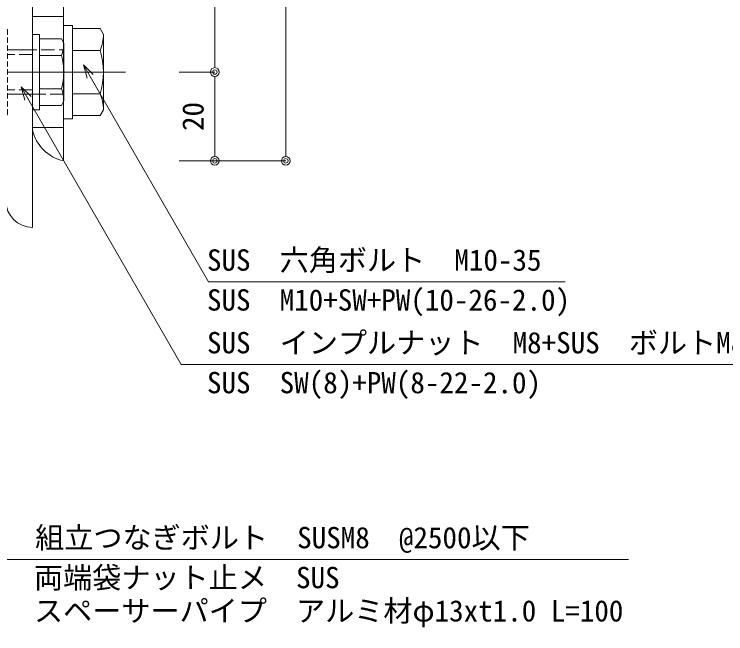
# Model space of a CAD drawing. Units: millimetres on the paper. Extents: x -401 to 401, y -279 to 279.
# Drawn here: x 210.9 to 291.1, y 112 to 181.8 of the extents above; entities that cross this region are included whole.
import ezdxf
from ezdxf.enums import TextEntityAlignment as Align

# ---------------------------------------------------------------- set-up
doc = ezdxf.new("R2010")
doc.units = ezdxf.units.MM
for name, pattern in [('DASHED1', [1.8, 1.2, -0.6]), ('DASHED3', [4, 3, -1]), ('LONG_CHAIN', [21, 18, -1, 1, -1])]:
    doc.linetypes.add(name, pattern=pattern)
for name, color, linetype, lineweight in [('0-B_A-B03-文字_書込_小', 7, 'Continuous', 9), ('0-C_0', 1, 'Continuous', 9), ('0-E_0-A11-寸法_詳細', 5, 'Continuous', 9), ('1-0_A-C05-見え掛り_細線', 1, 'Continuous', 9), ('1-1_A-D09-金物_鋼材', 4, 'Continuous', 9)]:
    doc.layers.add(name, color=color, linetype=linetype, lineweight=lineweight)
doc.layers.add('1-2_A-D03-鉄骨', color=7, linetype='Continuous')
doc.styles.add('ＭＳ ゴシック', font='')
doc.styles.get('ＭＳ ゴシック').set_extended_font_data('MS Gothic')

# ---------------------------------------------------------------- blocks, each defined once
blk = doc.blocks.new('G$CBF58326A')
at = {"layer": '0-C_0', "color": 7}
for p, q in [((6, 14.5), (6, 59)), ((59, 6), (14.5, 6))]:
    blk.add_line(p, q, dxfattribs=at)
blk.add_lwpolyline([(0, 65), (0, 0), (65, 0)], dxfattribs=at)
for centre, radius, start, end in [((0, 59), 6, 0, 90), ((14.5, 14.5), 8.5, 180, 270), ((59, 0), 6, 0, 90)]:
    blk.add_arc(centre, radius, start, end, dxfattribs=at)
blk = doc.blocks.new('インプルナットM8＋ボルト')
at = {"layer": '0-C_0', "linetype": 'LONG_CHAIN'}
blk.add_line((0, -32.522), (0, 12.1), dxfattribs=at)
at = {"layer": '0-C_0', "color": 7, "linetype": 'DASHED3'}
for p, q in [((-4, 0), (-4, -24.323)), ((4, 0), (4, -24.323)), ((-4, -24.323), (-3.323, -25)), ((-4, -24.323), (4, -24.323)), ((3.323, -25), (-3.323, -25)), ((3.323, -25), (4, -24.323))]:
    blk.add_line(p, q, dxfattribs=at)
at = {"layer": '1-1_A-D09-金物_鋼材', "color": 3}
for p, q in [((-6.495, 7.1), (-7.5, 6.52)), ((-7.5, 6.52), (-7.5, 1.6)), ((-6.495, 7.1), (6.495, 7.1)), ((-3.75, 6.52), (-3.75, 1.6)), ((3.75, 6.52), (3.75, 1.6)), ((6.495, 7.1), (7.5, 6.52)), ((7.5, 6.52), (7.5, 1.6)), ((-8.5, 1.6), (8.5, 1.6)), ((-8.5, 1.6), (-8.5, 0)), ((-8.5, 0), (8.5, 0)), ((8.5, 1.6), (8.5, 0))]:
    blk.add_line(p, q, dxfattribs=at)
at = {"layer": '1-1_A-D09-金物_鋼材', "linetype": 'DASHED1'}
for p, q in [((-9.625, -6), (-9.625, -5.625)), ((9.625, -5.625), (-9.625, -5.625)), ((9.625, -6), (-9.625, -6)), ((-5.875, -10), (-5.875, -6)), ((5.875, -10), (5.875, -6)), ((9.625, -6), (9.625, -5.625)), ((-6.25, -13.75), (-6.25, -10)), ((-5.875, -16), (-5.875, -10.375)), ((5.875, -10.375), (-5.875, -10.375)), ((5.875, -16), (5.875, -10.375)), ((-5.875, -13.75), (-6.25, -13.75)), ((6.25, -13.75), (5.875, -13.75)), ((5.875, -16), (-5.875, -16))]:
    blk.add_line(p, q, dxfattribs=at)
blk.add_lwpolyline([(6.25, -13.75), (6.25, -10), (-6.25, -10)], dxfattribs=at)
at = {"layer": '1-1_A-D09-金物_鋼材', "color": 3}
for centre, radius, start, end in [((-6.495, 0.315), 6.785, 66.13559, 90), ((0, -5.311), 12.411, 72.41246, 107.58754), ((6.495, 0.315), 6.785, 90, 113.86441)]:
    blk.add_arc(centre, radius, start, end, dxfattribs=at)
blk = doc.blocks.new('SD_Angle_100x75x7_BL')
at = {"layer": '0-C_0', "color": 7}
for p, q in [((0, 0), (0, 100)), ((7, 93), (7, 14)), ((14, 7), (68, 7)), ((75, 0), (0, 0))]:
    blk.add_line(p, q, dxfattribs=at)
for centre, start, end in [((-1.962, 91.038), 12.3501, 77.6499), ((15.962, 15.962), 192.3501, 257.6499), ((66.038, -1.962), 12.3501, 77.6499)]:
    blk.add_arc(centre, 9.175, start, end, dxfattribs=at)
blk = doc.blocks.new('G$CC92C3874')
at = {"layer": '0-C_0', "linetype": 'LONG_CHAIN'}
blk.add_line((0, 14), (0, -37), dxfattribs=at)
at = {"layer": '0-C_0', "color": 7}
for p, q in [((-8.487, 9), (-9.8, 8.242)), ((-9.8, 2), (-9.8, 8.242)), ((-8.487, 9), (8.487, 9)), ((-4.9, 8.242), (-4.9, 2)), ((4.9, 8.242), (4.9, 2)), ((8.487, 9), (9.8, 8.242)), ((9.8, 2), (9.8, 8.242)), ((-9.8, -15), (-9.8, -22.242)), ((-4.9, -22.242), (-4.9, -15)), ((4.9, -22.242), (4.9, -15)), ((9.8, -15), (9.8, -22.242)), ((-8.487, -23), (-9.8, -22.242)), ((8.487, -23), (9.8, -22.242)), ((-8.487, -23), (8.487, -23)), ((-5, -34.188), (-5, -23)), ((5, -34.188), (5, -23)), ((-5, -34.188), (-4.188, -35)), ((-5, -34.188), (5, -34.188)), ((4.188, -35), (-4.188, -35)), ((4.188, -35), (5, -34.188))]:
    blk.add_line(p, q, dxfattribs=at)
at = {"layer": '0-C_0', "color": 7, "linetype": 'DASHED3'}
for p, q in [((-5, -13), (-5, 0)), ((5, 0), (5, -13))]:
    blk.add_line(p, q, dxfattribs=at)
at = {"layer": '0-C_0', "color": 7}
for points in [[(-10.5, 0), (-10.5, 2), (10.5, 2)], [(-10.5, 0), (10.5, 0), (10.5, 2)], [(-10.5, -13), (-10.5, -15), (10.5, -15)], [(-10.5, -13), (10.5, -13), (10.5, -15)]]:
    blk.add_lwpolyline(points, dxfattribs=at)
for centre, radius, start, end in [((-8.487, 0.134), 8.866, 66.13493, 89.99998), ((0, -7.216), 16.216, 72.41194, 107.58806), ((8.487, 0.134), 8.866, 90.00002, 113.86507), ((-8.487, -14.134), 8.866, 270.00002, 293.86507), ((0, -6.784), 16.216, 252.41194, 287.58806), ((8.487, -14.134), 8.866, 246.13493, 269.99998)]:
    blk.add_arc(centre, radius, start, end, dxfattribs=at)
blk = doc.blocks.new('G$C84EC53BB')
at = {"layer": '1-0_A-C05-見え掛り_細線'}
for p, q in [((-7, -67.5), (0, -67.5)), ((-13, -75), (-7, -75)), ((-13, -85), (-7, -85)), ((-7, -92.5), (0, -92.5))]:
    blk.add_line(p, q, dxfattribs=at)
at = {"layer": '1-0_A-C05-見え掛り_細線', "rotation": 180}
blk.add_blockref('SD_Angle_100x75x7_BL', (0, 0), dxfattribs=at)
at = {"layer": '1-1_A-D09-金物_鋼材', "xscale": -1, "rotation": 270}
blk.add_blockref('インプルナットM8＋ボルト', (-7, -80), dxfattribs=at)
at = {"layer": '1-1_A-D09-金物_鋼材', "rotation": 270}
blk.add_blockref('G$CC92C3874', (0, -80), dxfattribs=at)
at = {"layer": '1-2_A-D03-鉄骨', "xscale": -1, "rotation": 90}
blk.add_blockref('G$CBF58326A', (-7, -50), dxfattribs=at)
blk = doc.blocks.new('_Dot')
at = {"layer": '0-C_0', "color": 7}
blk.add_line((-0.5, 0), (-1, 0), dxfattribs=at)
for radius in [0.5, 0.25]:
    blk.add_circle((0, 0), radius, dxfattribs=at)
blk = doc.blocks.new('_Open30')
at = {"layer": '0-C_0', "color": 7}
blk.add_line((0, 0), (-1, 0), dxfattribs=at)
blk.add_lwpolyline([(-1, 0.2679), (0, 0), (-1, -0.2679)], dxfattribs=at)

msp = doc.modelspace()

# ---------------------------------------------------------------- linework, layer by layer
at = {"layer": '0-B_A-B03-文字_書込_小'}
for points in [[(219.468, 174.842), (232.798, 151.683), (272.966, 151.683)], [(212.455, 172.359), (229.717, 142.369), (297.36, 142.369)], [(186.121, 112.026), (190.94, 120.4), (280.112, 120.4)]]:
    msp.add_lwpolyline(points, dxfattribs=at)
at = {"layer": '0-E_0-A11-寸法_詳細'}
for p, q in [((233.507, 176.323), (233.507, 214.323)), ((241.507, 214.323), (241.507, 166.323)), ((229.507, 175.323), (233.507, 175.323)), ((229.507, 175.323), (233.507, 175.323)), ((233.507, 166.323), (233.507, 174.323)), ((229.507, 165.323), (233.507, 165.323)), ((229.507, 165.323), (241.507, 165.323))]:
    msp.add_line(p, q, dxfattribs=at)

# ---------------------------------------------------------------- block references
at = {"layer": '0-B_A-B03-文字_書込_小', "xscale": 1.5, "yscale": 1.5, "rotation": 119.92427}
for p in [(218.72, 176.142), (211.706, 173.659)]:
    msp.add_blockref('_Open30', p, dxfattribs=at)
at = {"layer": '0-E_0-A11-寸法_詳細'}
for p, rotation in [((233.507, 175.323), 270), ((233.507, 175.323), 90), ((233.507, 165.323), 270), ((241.507, 165.323), 270)]:
    msp.add_blockref('_Dot', p, dxfattribs=dict(at, rotation=rotation))
at = {"layer": '1-1_A-D09-金物_鋼材', "xscale": 0.5, "yscale": 0.5}
msp.add_blockref('G$C84EC53BB', (216.464, 215.323), dxfattribs=at)

# ---------------------------------------------------------------- texts
at = {"layer": '0-B_A-B03-文字_書込_小', "style": 'ＭＳ ゴシック'}
for s, p in [('SUS\u3000六角ボルト\u3000M10-35', (232.627, 152.221)), ('SUS\u3000M10+SW+PW(10-26-2.0)', (232.627, 147.721)), ('SUS\u3000インプルナット\u3000M8+SUS\u3000ボルトM8-25', (232.627, 142.906)), ('SUS\u3000SW(8)+PW(8-22-2.0)', (232.627, 138.406)), ('組立つなぎボルト\u3000SUSM8\u3000@2500以下', (213.265, 120.937)), ('両端袋ナット止メ\u3000SUS', (213.138, 116.437)), ('スペーサーパイプ\u3000アルミ材φ13xt1.0 L=100', (213.138, 112.687))]:
    msp.add_text(s, height=2.405, dxfattribs=at).set_placement(p, align=Align.BOTTOM_LEFT)
at = {"layer": '0-E_0-A11-寸法_詳細', "style": 'ＭＳ ゴシック'}
msp.add_text('20', height=2.405, rotation=90, dxfattribs=at).set_placement((232.969, 168.685), align=Align.BOTTOM_LEFT)

doc.saveas('drawing.dxf')
